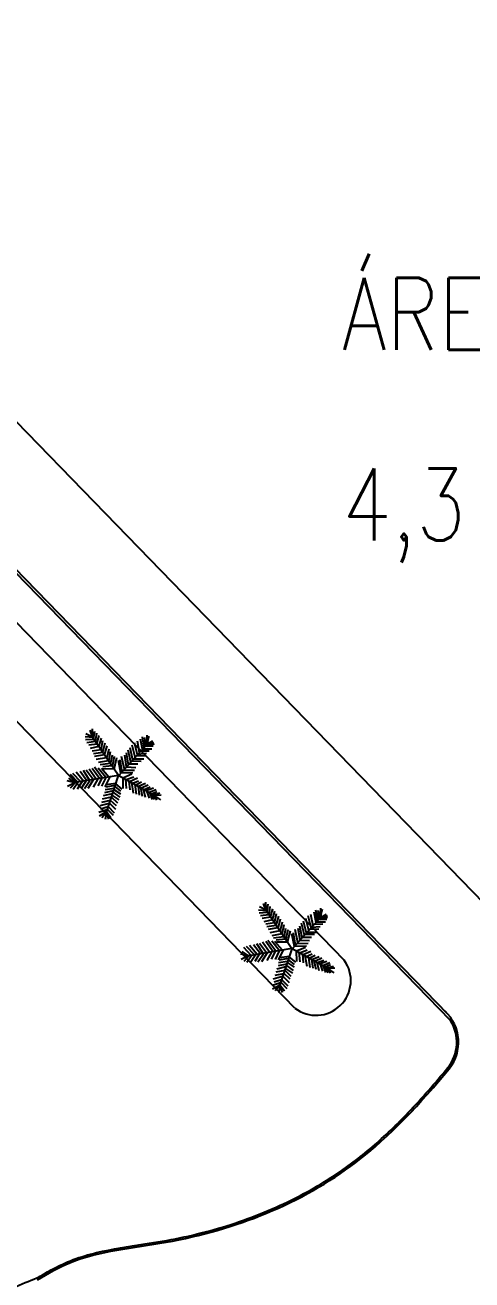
# Model space of a CAD drawing. Header units: millimetres. Extents: x 185 to 501, y 106 to 528.
# Drawn here: x 285.6 to 311.6, y 396.7 to 469.9 of the extents above; entities that cross this region are included whole.
import ezdxf

# ---------------------------------------------------------------- set-up
doc = ezdxf.new("R2010")
doc.units = ezdxf.units.MM
for name, color, linetype in [('aceras', 7, 'Continuous'), ('arboles', 84, 'Continuous'), ('MUEBLES', 33, 'Continuous')]:
    doc.layers.add(name, color=color, linetype=linetype)
doc.styles.add('ATTR', font='romans.shx', dxfattribs={"width": 0.8, "height": 0.7})

msp = doc.modelspace()

# ---------------------------------------------------------------- linework, layer by layer
msp.add_lwpolyline([(340.238, 389.944), (234.507, 498.94), (233.591, 500.789, 0.035395), (226.364, 528.233)], format="xyb")
msp.add_lwpolyline([(340.238, 389.944), (234.507, 498.94), (233.591, 500.789, 0.035395), (226.364, 528.233)], format="xyb")
at = {"layer": 'aceras'}
for points in [[(310.241, 412.25), (239.711, 484.958, 0.81282), (235.756, 483.426), (239.671, 410.469), (241.44, 377.485, 0.016392), (240.983, 363.35)], [(310.241, 412.25), (239.711, 484.958, 0.81282), (235.756, 483.426), (239.671, 410.469), (241.44, 377.485, 0.016392), (240.983, 363.35)], [(310.401, 411.87), (239.593, 484.864, 0.817469), (235.905, 483.443), (239.82, 410.477), (241.591, 377.484, 0.016326), (241.133, 363.415)], [(310.401, 411.87), (239.593, 484.864, 0.817469), (235.905, 483.443), (239.82, 410.477), (241.591, 377.484, 0.016326), (241.133, 363.415)]]:
    msp.add_lwpolyline(points, format="xyb", dxfattribs=at)
for radius, end in [(2.48, 46.76064), (2.38, 32.05989)]:
    msp.add_arc((308.383, 410.606), radius, 321.4521, end, dxfattribs=at)
for points, knots in [([(286.29, 396.833), (286.571, 397.01), (286.855, 397.179), (287.559, 397.562), (287.986, 397.763), (288.866, 398.094), (289.317, 398.227), (290.694, 398.562), (291.643, 398.7), (293.273, 398.949), (293.953, 399.06), (295.301, 399.338), (295.97, 399.501), (297.953, 400.061), (299.244, 400.53), (301.546, 401.584), (302.571, 402.143), (304.349, 403.302), (305.117, 403.881), (306.574, 405.132), (307.266, 405.802), (308.732, 407.341), (309.497, 408.223), (310.246, 409.124)], [2.203886, 2.203886, 2.203886, 2.203886, 3.190298, 3.190298, 4.609957, 4.609957, 6.029615, 6.029615, 8.868932, 8.868932, 10.900724, 10.900724, 12.932515, 12.932515, 16.996097, 16.996097, 20.49554, 20.49554, 23.408571, 23.408571, 26.321603, 26.321603, 29.806639, 29.806639, 29.806639, 29.806639]), ([(286.344, 396.749), (286.954, 397.134), (289.238, 398.396), (295.993, 398.923), (304.225, 402.185), (308.66, 407.062), (310.323, 409.06)], [2.203886, 2.203886, 2.203886, 2.203886, 4.362771, 10.085017, 22.083759, 29.806639, 29.806639, 29.806639, 29.806639]), ([(286.309, 396.843), (285.852, 396.675), (285.392, 396.485), (283.974, 395.817), (283.016, 395.252), (281.679, 394.218), (281.267, 393.861), (280.512, 393.129), (280.164, 392.753), (279.185, 391.586), (278.64, 390.779), (277.721, 389.173), (277.347, 388.373), (276.719, 386.803), (276.467, 386.032), (276.053, 384.528), (275.89, 383.792), (275.506, 381.634), (275.39, 380.271), (275.287, 377.741), (275.301, 376.571), (275.339, 374.408), (275.366, 373.415), (275.364, 371.987), (275.355, 371.504), (275.315, 370.565), (275.283, 370.097), (275.194, 369.173), (275.136, 368.719), (274.92, 367.347), (274.715, 366.482), (274.236, 365.027), (273.961, 364.443), (273.623, 363.891), (273.537, 363.768), (273.367, 363.548), (273.287, 363.46), (273.156, 363.333), (273.085, 363.27), (272.896, 363.124), (272.78, 363.042), (272.356, 362.775), (271.968, 362.569), (270.993, 362.133), (270.404, 361.906), (269.064, 361.432), (268.313, 361.187), (266.685, 360.657), (265.807, 360.372), (264.328, 359.848), (263.758, 359.637), (262.625, 359.184), (262.069, 358.947), (260.967, 358.439), (260.419, 358.168), (258.785, 357.297), (257.712, 356.638), (255.901, 355.328), (255.146, 354.718), (253.975, 353.641), (253.544, 353.213), (252.729, 352.346), (252.343, 351.905), (250.839, 350.079), (249.886, 348.659), (248.553, 346.407), (248.096, 345.564), (247.193, 343.803), (246.755, 342.888), (245.921, 341.055), (245.53, 340.142), (244.97, 338.777), (244.788, 338.32), (244.609, 337.865)], [10.033261, 10.033261, 10.033261, 10.033261, 10.835563, 10.835563, 12.506733, 12.506733, 13.262556, 13.262556, 14.018379, 14.018379, 15.569042, 15.569042, 17.119706, 17.119706, 18.67037, 18.67037, 20.221034, 20.221034, 23.322362, 23.322362, 26.42369, 26.42369, 29.525018, 29.525018, 31.235354, 31.235354, 32.94569, 32.94569, 34.656027, 34.656027, 38.285993, 38.285993, 41.91596, 41.91596, 43.233357, 43.233357, 44.742352, 44.742352, 45.96899, 45.96899, 47.195628, 47.195628, 49.648903, 49.648903, 52.102179, 52.102179, 54.555454, 54.555454, 57.00873, 57.00873, 58.473031, 58.473031, 59.841351, 59.841351, 61.209671, 61.209671, 63.946311, 63.946311, 65.974769, 65.974769, 67.242169, 67.242169, 68.50957, 68.50957, 72.436581, 72.436581, 74.809675, 74.809675, 77.494204, 77.494204, 80.178734, 80.178734, 81.535383, 81.535383, 81.535383, 81.535383])]:
    msp.add_open_spline(points, degree=3, knots=knots, dxfattribs=at)
at = {"layer": 'arboles', "linetype": 'Continuous'}
for p, q in [((289.543, 428.401), (289.407, 428.792)), ((289.543, 428.39), (289.541, 428.867)), ((289.608, 428.293), (289.677, 428.742)), ((289.559, 428.366), (289.115, 428.402)), ((289.63, 428.261), (289.145, 428.226)), ((289.543, 428.396), (289.168, 428.589)), ((289.718, 428.131), (289.217, 428.065)), ((289.817, 427.985), (289.326, 427.916)), ((291.059, 426.151), (289.55, 428.378)), ((289.72, 428.128), (289.796, 428.621)), ((289.809, 427.996), (289.935, 428.479)), ((289.922, 427.829), (290.066, 428.334)), ((290.046, 427.646), (290.153, 428.196)), ((290.142, 427.505), (290.287, 428.055)), ((291.087, 426.161), (292.722, 427.977)), ((292.17, 427.364), (291.995, 428.059)), ((292.286, 427.493), (292.162, 428.147)), ((292.459, 427.685), (292.35, 428.277)), ((292.56, 427.797), (292.455, 428.408)), ((292.635, 427.926), (292.588, 428.376)), ((292.722, 427.977), (292.635, 427.926)), ((292.697, 427.933), (293.125, 428.083)), ((292.703, 427.863), (293.133, 427.995)), ((292.707, 427.961), (292.73, 428.507)), ((292.709, 427.991), (292.838, 428.452)), ((292.722, 427.977), (292.782, 428.203)), ((292.722, 427.977), (292.913, 428.055)), ((292.73, 427.98), (293.062, 428.167)), ((289.914, 427.841), (289.416, 427.729)), ((290.037, 427.659), (289.533, 427.576)), ((290.142, 427.504), (289.602, 427.418)), ((290.237, 427.365), (289.668, 427.264)), ((290.255, 427.337), (290.392, 427.886)), ((290.377, 427.157), (290.508, 427.715)), ((290.489, 426.992), (290.603, 427.563)), ((290.604, 426.822), (290.709, 427.35)), ((290.705, 426.673), (290.837, 427.276)), ((291.403, 426.523), (291.24, 427.265)), ((291.529, 426.652), (291.425, 427.337)), ((291.648, 426.785), (291.523, 427.473)), ((291.782, 426.933), (291.621, 427.637)), ((291.894, 427.057), (291.736, 427.759)), ((292.035, 427.214), (291.865, 427.923)), ((292.107, 427.294), (292.629, 427.319)), ((292.209, 427.407), (292.694, 427.452)), ((292.371, 427.587), (292.848, 427.597)), ((292.485, 427.714), (293.009, 427.713)), ((292.616, 427.859), (293.079, 427.876)), ((289.753, 425.941), (289.344, 426.529)), ((289.957, 425.976), (289.528, 426.57)), ((290.122, 426.003), (289.658, 426.637)), ((290.357, 427.187), (289.767, 427.078)), ((290.327, 426.037), (289.886, 426.587)), ((290.474, 427.015), (289.892, 426.908)), ((290.584, 426.852), (289.99, 426.776)), ((290.498, 426.066), (290.067, 426.567)), ((290.679, 426.711), (290.141, 426.658)), ((290.795, 426.541), (290.157, 426.526)), ((290.802, 426.529), (290.973, 427.199)), ((291.203, 426.29), (291.053, 427.021)), ((291.27, 426.364), (291.152, 427.077)), ((291.532, 426.655), (292.073, 426.628)), ((291.688, 426.829), (292.196, 426.828)), ((291.843, 427.001), (292.374, 426.996)), ((291.949, 427.118), (292.533, 427.119)), ((288.539, 425.73), (288.075, 425.84)), ((288.525, 425.736), (288.163, 425.993)), ((288.688, 425.763), (288.258, 426.222)), ((288.869, 425.794), (288.406, 426.28)), ((288.715, 425.768), (288.429, 425.343)), ((291.046, 426.158), (288.536, 425.738)), ((289.03, 425.821), (288.593, 426.343)), ((288.948, 425.807), (288.646, 425.352)), ((289.22, 425.852), (288.824, 426.385)), ((289.194, 425.887), (288.888, 425.398)), ((289.37, 425.877), (289.016, 426.443)), ((289.392, 425.842), (289.075, 425.373)), ((289.58, 425.913), (289.175, 426.46)), ((289.609, 425.917), (289.278, 425.395)), ((289.858, 425.959), (289.589, 425.466)), ((290.085, 425.997), (289.848, 425.546)), ((290.314, 426.035), (290.079, 425.526)), ((290.551, 426.075), (290.262, 425.498)), ((291.051, 426.148), (290.336, 423.99)), ((291.075, 426.156), (293.146, 425.011)), ((291.212, 426.3), (291.901, 426.328)), ((291.305, 426.03), (291.311, 425.401)), ((291.314, 426.025), (291.841, 426.248)), ((291.354, 426.458), (291.997, 426.466)), ((291.461, 425.943), (291.505, 425.394)), ((291.508, 425.917), (291.949, 426.086)), ((291.662, 425.832), (291.715, 425.321)), ((291.709, 425.806), (292.159, 426.012)), ((291.813, 425.748), (291.924, 425.127)), ((291.89, 425.706), (292.235, 425.847)), ((292.064, 425.609), (292.402, 425.778)), ((288.522, 425.734), (288.094, 425.521)), ((288.548, 425.74), (288.245, 425.408)), ((290.7, 425.088), (290.167, 424.962)), ((290.756, 425.257), (290.246, 425.15)), ((290.802, 425.397), (290.279, 425.319)), ((290.861, 425.575), (290.3, 425.482)), ((290.9, 425.691), (290.327, 425.616)), ((290.731, 425.182), (291.13, 424.888)), ((290.786, 425.347), (291.182, 425.082)), ((290.84, 425.51), (291.183, 425.235)), ((290.889, 425.66), (291.265, 425.362)), ((292.022, 425.633), (292.096, 425.059)), ((292.203, 425.533), (292.273, 425.016)), ((292.218, 425.524), (292.635, 425.703)), ((292.335, 425.46), (292.449, 424.958)), ((292.379, 425.435), (292.798, 425.617)), ((292.498, 425.369), (292.62, 424.885)), ((292.549, 425.341), (292.913, 425.486)), ((292.67, 425.274), (293.096, 425.434)), ((292.697, 425.259), (292.84, 424.833)), ((292.852, 425.174), (293.259, 425.341)), ((292.873, 425.162), (293.013, 424.763)), ((292.996, 425.094), (293.296, 425.227)), ((293.03, 425.075), (293.14, 424.753)), ((293.113, 425.029), (293.478, 425.141)), ((293.139, 425.015), (293.553, 425.033)), ((290.513, 424.525), (289.968, 424.377)), ((290.45, 424.333), (290.022, 424.193)), ((290.569, 424.693), (290.063, 424.589)), ((290.632, 424.883), (290.116, 424.776)), ((290.463, 424.338), (290.809, 423.987)), ((290.54, 424.533), (290.888, 424.186)), ((290.579, 424.724), (290.931, 424.398)), ((290.657, 424.888), (291, 424.553)), ((290.673, 425.007), (291.082, 424.734)), ((293.141, 425.013), (293.283, 424.72)), ((293.16, 424.975), (293.501, 424.741)), ((290.391, 424.155), (289.924, 424)), ((290.349, 424.029), (289.931, 423.787)), ((290.334, 423.983), (290.082, 423.696)), ((290.354, 423.98), (290.285, 423.595)), ((290.343, 424.011), (290.479, 423.607)), ((290.357, 424.053), (290.617, 423.705)), ((290.403, 424.192), (290.75, 423.838)), ((299.649, 418.301), (299.274, 418.494)), ((299.649, 418.305), (299.513, 418.696)), ((299.649, 418.294), (299.647, 418.772)), ((299.715, 418.197), (299.784, 418.647)), ((299.826, 418.033), (299.902, 418.525)), ((299.666, 418.27), (299.221, 418.306)), ((299.737, 418.165), (299.252, 418.131)), ((299.824, 418.036), (299.324, 417.969)), ((299.923, 417.889), (299.432, 417.82)), ((300.021, 417.745), (299.522, 417.633)), ((301.165, 416.055), (299.657, 418.283)), ((299.916, 417.9), (300.042, 418.384)), ((300.029, 417.734), (300.173, 418.239)), ((300.153, 417.551), (300.259, 418.1)), ((300.249, 417.409), (300.394, 417.959)), ((300.362, 417.241), (300.499, 417.79)), ((301.194, 416.066), (302.829, 417.882)), ((302.142, 417.118), (301.972, 417.827)), ((302.277, 417.268), (302.102, 417.964)), ((302.393, 417.397), (302.268, 418.051)), ((302.566, 417.589), (302.456, 418.182)), ((302.667, 417.702), (302.561, 418.312)), ((302.742, 417.83), (302.695, 418.28)), ((302.723, 417.764), (303.186, 417.78)), ((302.829, 417.882), (302.742, 417.83)), ((302.804, 417.838), (303.232, 417.987)), ((302.81, 417.767), (303.24, 417.899)), ((302.814, 417.865), (302.836, 418.411)), ((302.815, 417.896), (302.944, 418.356)), ((302.829, 417.882), (302.889, 418.107)), ((302.829, 417.882), (303.019, 417.959)), ((302.836, 417.885), (303.169, 418.071)), ((300.144, 417.564), (299.64, 417.48)), ((300.249, 417.409), (299.708, 417.323)), ((300.343, 417.269), (299.775, 417.168)), ((300.464, 417.091), (299.874, 416.982)), ((300.484, 417.061), (300.615, 417.62)), ((300.596, 416.897), (300.71, 417.467)), ((300.711, 416.727), (300.816, 417.255)), ((300.812, 416.577), (300.944, 417.18)), ((300.909, 416.434), (301.079, 417.104)), ((301.377, 416.269), (301.258, 416.982)), ((301.51, 416.427), (301.347, 417.169)), ((301.636, 416.556), (301.532, 417.241)), ((301.755, 416.689), (301.63, 417.378)), ((301.889, 416.837), (301.727, 417.542)), ((302.001, 416.962), (301.842, 417.663)), ((302.056, 417.023), (302.64, 417.023)), ((302.214, 417.199), (302.736, 417.223)), ((302.315, 417.311), (302.801, 417.357)), ((302.477, 417.491), (302.955, 417.502)), ((302.592, 417.619), (303.115, 417.617)), ((299.137, 415.725), (298.7, 416.247)), ((299.327, 415.757), (298.93, 416.289)), ((299.477, 415.782), (299.122, 416.348)), ((299.687, 415.817), (299.281, 416.364)), ((299.86, 415.846), (299.451, 416.433)), ((300.064, 415.88), (299.635, 416.475)), ((300.229, 415.908), (299.764, 416.542)), ((300.434, 415.942), (299.992, 416.491)), ((300.581, 416.919), (299.998, 416.812)), ((300.691, 416.756), (300.096, 416.68)), ((300.605, 415.97), (300.174, 416.471)), ((300.786, 416.615), (300.247, 416.563)), ((300.901, 416.445), (300.263, 416.431)), ((301.309, 416.194), (301.16, 416.926)), ((301.461, 416.363), (302.104, 416.37)), ((301.639, 416.56), (302.18, 416.532)), ((301.795, 416.733), (302.303, 416.733)), ((301.95, 416.906), (302.48, 416.901)), ((298.646, 415.634), (298.181, 415.744)), ((298.628, 415.638), (298.201, 415.426)), ((298.632, 415.641), (298.269, 415.898)), ((298.655, 415.645), (298.352, 415.312)), ((298.794, 415.668), (298.365, 416.126)), ((298.976, 415.698), (298.513, 416.184)), ((298.822, 415.672), (298.536, 415.248)), ((301.153, 416.062), (298.643, 415.642)), ((299.055, 415.711), (298.752, 415.256)), ((299.301, 415.791), (298.995, 415.303)), ((299.499, 415.747), (299.181, 415.277)), ((299.715, 415.822), (299.384, 415.3)), ((299.965, 415.864), (299.696, 415.371)), ((300.192, 415.901), (299.955, 415.45)), ((300.421, 415.94), (300.185, 415.431)), ((300.658, 415.979), (300.369, 415.402)), ((301.006, 415.595), (300.434, 415.52)), ((301.158, 416.052), (300.443, 413.895)), ((300.996, 415.564), (301.372, 415.267)), ((301.182, 416.061), (303.253, 414.915)), ((301.319, 416.205), (302.008, 416.232)), ((301.412, 415.934), (301.418, 415.305)), ((301.42, 415.929), (301.948, 416.153)), ((301.568, 415.847), (301.612, 415.298)), ((301.614, 415.822), (302.055, 415.99)), ((301.769, 415.736), (301.822, 415.226)), ((301.816, 415.71), (302.266, 415.917)), ((301.92, 415.653), (302.031, 415.031)), ((301.997, 415.61), (302.341, 415.751)), ((302.129, 415.537), (302.203, 414.963)), ((302.171, 415.514), (302.509, 415.683)), ((302.324, 415.429), (302.742, 415.608)), ((302.486, 415.34), (302.905, 415.522)), ((300.739, 414.787), (300.223, 414.68)), ((300.806, 414.992), (300.273, 414.867)), ((300.863, 415.162), (300.353, 415.055)), ((300.909, 415.302), (300.385, 415.224)), ((300.968, 415.479), (300.407, 415.387)), ((300.764, 414.793), (301.107, 414.457)), ((300.78, 414.912), (301.189, 414.638)), ((300.838, 415.087), (301.236, 414.792)), ((300.892, 415.251), (301.289, 414.986)), ((300.947, 415.415), (301.289, 415.139)), ((302.31, 415.437), (302.38, 414.921)), ((302.442, 415.364), (302.556, 414.863)), ((302.605, 415.274), (302.727, 414.789)), ((302.655, 415.246), (303.02, 415.391)), ((302.776, 415.179), (303.203, 415.339)), ((302.804, 415.164), (302.947, 414.738)), ((302.958, 415.078), (303.366, 415.246)), ((302.979, 415.067), (303.119, 414.667)), ((303.103, 414.998), (303.402, 415.131)), ((303.137, 414.979), (303.246, 414.657)), ((303.22, 414.933), (303.585, 415.045)), ((303.245, 414.919), (303.66, 414.937)), ((303.248, 414.918), (303.389, 414.624)), ((303.267, 414.879), (303.608, 414.646)), ((300.497, 414.059), (300.031, 413.904)), ((300.62, 414.43), (300.075, 414.282)), ((300.556, 414.238), (300.129, 414.097)), ((300.676, 414.598), (300.169, 414.494)), ((300.51, 414.097), (300.857, 413.742)), ((300.57, 414.242), (300.915, 413.892)), ((300.647, 414.437), (300.995, 414.09)), ((300.686, 414.628), (301.038, 414.302)), ((300.456, 413.933), (300.038, 413.692)), ((300.44, 413.888), (300.189, 413.6)), ((300.46, 413.885), (300.392, 413.499)), ((300.45, 413.916), (300.585, 413.511)), ((300.464, 413.958), (300.724, 413.61))]:
    msp.add_line(p, q, dxfattribs=at)
at = {"layer": 'MUEBLES'}
for points in [[(304.208, 415.381), (282.535, 437.723)], [(301.335, 412.598), (279.62, 434.983)]]:
    msp.add_lwpolyline(points, dxfattribs=at)
msp.add_arc((302.572, 414.195), 2.02, 232.21433, 35.95427, dxfattribs=at)

# ---------------------------------------------------------------- texts
at = {"color": 2, "style": 'ATTR', "width": 0.8}
for s, p in [('ÁREA DO PARQUE', (304.081, 450.975)), ('4,3 ha', (304.081, 439.859))]:
    msp.add_text(s, height=4.2, dxfattribs=at).set_placement(p)

doc.saveas('drawing.dxf')
